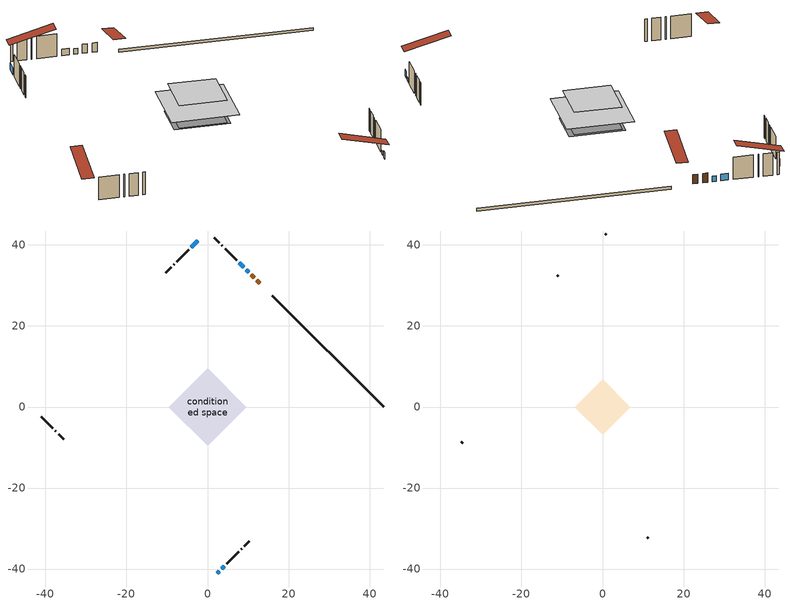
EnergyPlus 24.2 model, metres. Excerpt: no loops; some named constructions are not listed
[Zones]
conditioned space
 floor adiabatic (Floor2 construction): -6.79,0 0,6.79 6.79,0 0,-6.79 z0.61
 floor adiabatic (AdiabaticFloorConstruction): -9.6,0 0,9.6 9.6,0 0,-9.6 z3.05
 floor foundation (Slab1 construction): -6.88,1.11 -1.11,6.88 6.88,-1.11 1.11,-6.88 z0
 wall outside (AdiabaticWallConstruction 1): 12.89,30.55 12.17,31.26 / 11.51,31.92 10.79,32.64 z0.61:2.64
 wall outside (AdiabaticWallConstruction): 10.14,33.29 9.6,33.83 z0.61:1.83; 8.94,34.49 7.86,35.57 z0.61:2.03; -2.38,41.05 -4,39.43 z0.61:2.13; 2.38,-41.05 2.92,-40.51 z0.61:2.14; 3.57,-39.86 4.12,-39.32 z0.61:1.37
 wall outside (Wall1 construction): 4.77,-38.66 7.65,-35.78 / -41.05,-2.38 -38.17,-5.26 / -4.65,38.78 -7.53,35.9 / 7.21,36.22 4.33,39.1 z0.61:5.49
 wall outside (Wall2 construction): 8.31,-35.12 8.42,-35.01 / -37.52,-5.92 -37.4,-6.03 / -8.19,35.24 -8.3,35.13 / 3.67,39.76 3.56,39.87 z0.61:5.49
 wall outside (Wall3 construction): 9.08,-34.35 10.36,-33.07 / -36.75,-6.69 -35.46,-7.97 / -8.96,34.47 -10.24,33.19 / 2.9,40.53 1.62,41.82 z0.61:5.49
 wall foundation (FoundationWall1 construction): 43.43,0 15.92,27.51 z0:0.61
 window (WindowConstruction): 10.14,33.29 9.6,33.83 z0.61:1.83
 window (WindowConstruction 1): 8.94,34.49 7.86,35.57 z0.61:2.03
 window (WindowConstruction 2): -2.38,41.05 -4,39.43 z0.61:2.13
 window (WindowConstruction 3): 2.38,-41.05 2.92,-40.51 z0.61:2.13
 window (WindowConstruction 4): 3.58,-39.86 4.11,-39.32 z0.61:1.37
 door (Door): 12.89,30.55 12.17,31.26 z0.61:2.64
 door (Door 1): 11.51,31.92 10.79,32.64 z0.61:2.64
 ceiling adiabatic (AdiabaticFloorConstruction): 0,-9.6 9.6,0 0,9.6 -9.6,0 z3.05
attic - vented
 floor to conditioned space (Floor1 construction Reversed): -6.79,0 0,6.79 6.79,0 0,-6.79 z5.49
 wall outside (Wall4 construction): 11.02,-32.41 11.32,-32.11 / -34.8,-8.63 -34.5,-8.93 / -10.9,32.53 -11.2,32.23 / 0.96,42.47 0.66,42.77 z0.61:5.49
 roof outside (Roof1 construction): 1.72,-41.71,5.49 -4.96,-35.02,7.85 -6.69,-36.75,7.85 0,-43.43,5.49; -41.71,-1.72,5.49 -35.02,4.96,7.85 -36.75,6.69,7.85 -43.43,0,5.49; -1.72,41.71,5.49 4.96,35.02,7.85 6.69,36.75,7.85 0,43.43,5.49; 13.54,29.89,5.49 6.86,23.2,7.85 8.58,21.48,7.85 15.26,28.17,5.49
[Material] Roughness=Rough; Thermal Absorptance=0.9
Name | Thickness {m} | Conductivity {W/m-K} | Density {kg/m3} | Specific Heat {J/kg-K} | Solar Absorptance | Visible Absorptance
ceiling loosefill ins | 0.254 | 0.0480833 | 16.02 | 1046.75 | 0.7 | 0.7
ceiling stud and cavity | 0.1397 | 0.0971079 | 65.682 | 1177.47 | 0.7 | 0.7
gypsum board | 0.0127 | 0.160291 | 801 | 837.4 | 0.6 | 0.6
[Construction]
Floor1 construction: ceiling loosefill ins, ceiling stud and cavity, gypsum board
[Schedule:Day:Interval]
interior lighting schedule day 7: No, 01:00, 0.08, 04:00, 0.0666667, 05:00, 0.0733333, 06:00, 0.12, 07:00, 0.2, 08:00, 0.253333, 10:00, 0.273333, 11:00, 0.26, 12:00, 0.246667, 13:00, 0.24, 14:00, 0.233333, 15:00, 0.246667, 16:00, 0.273333, 17:00, 0.333333, 18:00, 0.433333, 19:00, 0.573333, 20:00, 0.706667, 21:00, 0.733333, 22:00, 0.526667, 23:00, 0.266667, 24:00, 0.12
interior lighting schedule day 8: No, 01:00, 0.0890909, 04:00, 0.0742424, 05:00, 0.0816667, 06:00, 0.133636, 07:00, 0.222727, 08:00, 0.282121, 10:00, 0.304394, 11:00, 0.289545, 12:00, 0.274697, 13:00, 0.267273, 14:00, 0.259848, 15:00, 0.274697, 16:00, 0.304394, 17:00, 0.371212, 18:00, 0.482576, 19:00, 0.638485, 20:00, 0.78697, 21:00, 0.816667, 22:00, 0.586515, 23:00, 0.29697, 24:00, 0.133636
interior lighting schedule day 9: No, 01:00, 0.0972727, 04:00, 0.0810606, 05:00, 0.0891667, 06:00, 0.145909, 07:00, 0.243182, 08:00, 0.30803, 10:00, 0.332348, 11:00, 0.316136, 12:00, 0.299924, 13:00, 0.291818, 14:00, 0.283712, 15:00, 0.299924, 16:00, 0.332348, 17:00, 0.405303, 18:00, 0.526894, 19:00, 0.697121, 20:00, 0.859242, 21:00, 0.891667, 22:00, 0.640379, 23:00, 0.324242, 24:00, 0.145909
interior lighting schedule day 10: No, 01:00, 0.105455, 04:00, 0.0878788, 05:00, 0.0966667, 06:00, 0.158182, 07:00, 0.263636, 08:00, 0.333939, 10:00, 0.360303, 11:00, 0.342727, 12:00, 0.325152, 13:00, 0.316364, 14:00, 0.307576, 15:00, 0.325152, 16:00, 0.360303, 17:00, 0.439394, 18:00, 0.571212, 19:00, 0.755758, 20:00, 0.931515, 21:00, 0.966667, 22:00, 0.694242, 23:00, 0.351515, 24:00, 0.158182
interior lighting schedule day 11: No, 01:00, 0.109091, 04:00, 0.0909091, 05:00, 0.1, 06:00, 0.163636, 07:00, 0.272727, 08:00, 0.345455, 10:00, 0.372727, 11:00, 0.354545, 12:00, 0.336364, 13:00, 0.327273, 14:00, 0.318182, 15:00, 0.336364, 16:00, 0.372727, 17:00, 0.454545, 18:00, 0.590909, 19:00, 0.781818, 20:00, 0.963636, 21:00, 1, 22:00, 0.718182, 23:00, 0.363636, 24:00, 0.163636
occupants schedule day: No, 05:00, 0.426829, 06:00, 0.719512, 07:00, 1, 08:00, 0.670732, 09:00, 0.329268, 14:00, 0.170732, 15:00, 0.231707, 16:00, 0.329268, 17:00, 0.5, 18:00, 0.670732, 19:00, 0.829268, 21:00, 1, 22:00, 0.853659, 23:00, 0.646341, 24:00, 0.426829
occupants schedule default day; clothes dryer schedule default day; cooking range schedule default day; mech vent bath fan 0 schedule default day; mech vent range fan 0 schedule default day; misc plug loads schedule default day; general water use schedule default day; clothes dryer exhaust 0 schedule default day; cooling season schedule day; cooling season schedule day 2; cooling season schedule default day; exterior lighting schedule default day; natural vent schedule default day: No, 24:00, 0
clothes dryer schedule day; clothes dryer exhaust 0 schedule day: No, 01:00, 0.123457, 02:00, 0.0740741, 03:00, 0.0493827, 04:00, 0.0246914, 05:00, 0.0493827, 06:00, 0.0740741, 07:00, 0.197531, 08:00, 0.395062, 09:00, 0.592593, 10:00, 0.839506, 11:00, 0.962963, 12:00, 1, 13:00, 0.91358, 14:00, 0.82716, 15:00, 0.716049, 16:00, 0.753086, 17:00, 0.679012, 18:00, 0.666667, 20:00, 0.62963, 21:00, 0.641975, 22:00, 0.666667, 23:00, 0.54321, 24:00, 0.296296
cooking range schedule day: No, 05:00, 0.0597015, 06:00, 0.11194, 07:00, 0.171642, 08:00, 0.291045, 11:00, 0.343284, 12:00, 0.402985, 13:00, 0.462687, 14:00, 0.343284, 15:00, 0.291045, 16:00, 0.402985, 17:00, 0.567164, 18:00, 1, 19:00, 0.850746, 20:00, 0.432836, 21:00, 0.291045, 22:00, 0.231343, 23:00, 0.171642, 24:00, 0.11194
mech vent bath fan 0 schedule day: No, 07:00, 0, 08:00, 1, 09:00, 0.2, 24:00, 0
mech vent range fan 0 schedule day: No, 18:00, 0, 19:00, 1, 20:00, 0.2, 24:00, 0
misc plug loads schedule day: No, 06:00, 0.705882, 07:00, 0.745098, 08:00, 0.803922, 15:00, 0.823529, 16:00, 0.862745, 17:00, 0.921569, 18:00, 0.980392, 19:00, 1, 20:00, 0.980392, 21:00, 0.941176, 22:00, 0.862745, 23:00, 0.784314, 24:00, 0.72549
general water use schedule day: No, 01:00, 0.315068, 03:00, 0.287671, 04:00, 0.342466, 05:00, 0.369863, 06:00, 0.520548, 07:00, 0.60274, 08:00, 0.534247, 10:00, 0.506849, 11:00, 0.465753, 14:00, 0.479452, 15:00, 0.534247, 16:00, 0.589041, 17:00, 0.69863, 18:00, 0.876712, 19:00, 0.890411, 20:00, 0.986301, 21:00, 1, 22:00, 0.863014, 23:00, 0.616438, 24:00, 0.465753
cooling season schedule day 1: No, 24:00, 1
exterior lighting schedule day: No, 01:00, 0.566667, 03:00, 0.524167, 05:00, 0.495833, 06:00, 0.5525, 07:00, 0.623333, 08:00, 0.580833, 09:00, 0.439167, 10:00, 0.354167, 12:00, 0.34, 13:00, 0.354167, 14:00, 0.396667, 15:00, 0.425, 16:00, 0.495833, 17:00, 0.623333, 18:00, 0.793333, 19:00, 0.906667, 20:00, 0.963333, 21:00, 0.991667, 22:00, 0.920833, 23:00, 0.793333, 24:00, 0.665833
exterior lighting schedule day 1: No, 01:00, 0.528571, 03:00, 0.488929, 05:00, 0.4625, 06:00, 0.515357, 07:00, 0.581429, 08:00, 0.541786, 09:00, 0.409643, 10:00, 0.330357, 12:00, 0.317143, 13:00, 0.330357, 14:00, 0.37, 15:00, 0.396429, 16:00, 0.4625, 17:00, 0.581429, 18:00, 0.74, 19:00, 0.845714, 20:00, 0.898571, 21:00, 0.925, 22:00, 0.858929, 23:00, 0.74, 24:00, 0.621071
exterior lighting schedule day 10: No, 01:00, 0.552381, 03:00, 0.510952, 05:00, 0.483333, 06:00, 0.538571, 07:00, 0.607619, 08:00, 0.56619, 09:00, 0.428095, 10:00, 0.345238, 12:00, 0.331429, 13:00, 0.345238, 14:00, 0.386667, 15:00, 0.414286, 16:00, 0.483333, 17:00, 0.607619, 18:00, 0.773333, 19:00, 0.88381, 20:00, 0.939048, 21:00, 0.966667, 22:00, 0.897619, 23:00, 0.773333, 24:00, 0.649048
exterior lighting schedule day 11: No, 01:00, 0.571429, 03:00, 0.528571, 05:00, 0.5, 06:00, 0.557143, 07:00, 0.628571, 08:00, 0.585714, 09:00, 0.442857, 10:00, 0.357143, 12:00, 0.342857, 13:00, 0.357143, 14:00, 0.4, 15:00, 0.428571, 16:00, 0.5, 17:00, 0.628571, 18:00, 0.8, 19:00, 0.914286, 20:00, 0.971429, 21:00, 1, 22:00, 0.928571, 23:00, 0.8, 24:00, 0.671429
exterior lighting schedule day 2: No, 01:00, 0.485714, 03:00, 0.449286, 05:00, 0.425, 06:00, 0.473571, 07:00, 0.534286, 08:00, 0.497857, 09:00, 0.376429, 10:00, 0.303571, 12:00, 0.291429, 13:00, 0.303571, 14:00, 0.34, 15:00, 0.364286, 16:00, 0.425, 17:00, 0.534286, 18:00, 0.68, 19:00, 0.777143, 20:00, 0.825714, 21:00, 0.85, 22:00, 0.789286, 23:00, 0.68, 24:00, 0.570714
exterior lighting schedule day 3: No, 01:00, 0.442857, 03:00, 0.409643, 05:00, 0.3875, 06:00, 0.431786, 07:00, 0.487143, 08:00, 0.453929, 09:00, 0.343214, 10:00, 0.276786, 12:00, 0.265714, 13:00, 0.276786, 14:00, 0.31, 15:00, 0.332143, 16:00, 0.3875, 17:00, 0.487143, 18:00, 0.62, 19:00, 0.708571, 20:00, 0.752857, 21:00, 0.775, 22:00, 0.719643, 23:00, 0.62, 24:00, 0.520357
exterior lighting schedule day 4: No, 01:00, 0.4, 03:00, 0.37, 05:00, 0.35, 06:00, 0.39, 07:00, 0.44, 08:00, 0.41, 09:00, 0.31, 10:00, 0.25, 12:00, 0.24, 13:00, 0.25, 14:00, 0.28, 15:00, 0.3, 16:00, 0.35, 17:00, 0.44, 18:00, 0.56, 19:00, 0.64, 20:00, 0.68, 21:00, 0.7, 22:00, 0.65, 23:00, 0.56, 24:00, 0.47
exterior lighting schedule day 5: No, 01:00, 0.380952, 03:00, 0.352381, 05:00, 0.333333, 06:00, 0.371429, 07:00, 0.419048, 08:00, 0.390476, 09:00, 0.295238, 10:00, 0.238095, 12:00, 0.228571, 13:00, 0.238095, 14:00, 0.266667, 15:00, 0.285714, 16:00, 0.333333, 17:00, 0.419048, 18:00, 0.533333, 19:00, 0.609524, 20:00, 0.647619, 21:00, 0.666667, 22:00, 0.619048, 23:00, 0.533333, 24:00, 0.447619
exterior lighting schedule day 6: No, 01:00, 0.390476, 03:00, 0.36119, 05:00, 0.341667, 06:00, 0.380714, 07:00, 0.429524, 08:00, 0.400238, 09:00, 0.302619, 10:00, 0.244048, 12:00, 0.234286, 13:00, 0.244048, 14:00, 0.273333, 15:00, 0.292857, 16:00, 0.341667, 17:00, 0.429524, 18:00, 0.546667, 19:00, 0.624762, 20:00, 0.66381, 21:00, 0.683333, 22:00, 0.634524, 23:00, 0.546667, 24:00, 0.45881
exterior lighting schedule day 7: No, 01:00, 0.419048, 03:00, 0.387619, 05:00, 0.366667, 06:00, 0.408571, 07:00, 0.460952, 08:00, 0.429524, 09:00, 0.324762, 10:00, 0.261905, 12:00, 0.251429, 13:00, 0.261905, 14:00, 0.293333, 15:00, 0.314286, 16:00, 0.366667, 17:00, 0.460952, 18:00, 0.586667, 19:00, 0.670476, 20:00, 0.712381, 21:00, 0.733333, 22:00, 0.680952, 23:00, 0.586667, 24:00, 0.492381
exterior lighting schedule day 8: No, 01:00, 0.466667, 03:00, 0.431667, 05:00, 0.408333, 06:00, 0.455, 07:00, 0.513333, 08:00, 0.478333, 09:00, 0.361667, 10:00, 0.291667, 12:00, 0.28, 13:00, 0.291667, 14:00, 0.326667, 15:00, 0.35, 16:00, 0.408333, 17:00, 0.513333, 18:00, 0.653333, 19:00, 0.746667, 20:00, 0.793333, 21:00, 0.816667, 22:00, 0.758333, 23:00, 0.653333, 24:00, 0.548333
exterior lighting schedule day 9: No, 01:00, 0.509524, 03:00, 0.47131, 05:00, 0.445833, 06:00, 0.496786, 07:00, 0.560476, 08:00, 0.522262, 09:00, 0.394881, 10:00, 0.318452, 12:00, 0.305714, 13:00, 0.318452, 14:00, 0.356667, 15:00, 0.382143, 16:00, 0.445833, 17:00, 0.560476, 18:00, 0.713333, 19:00, 0.815238, 20:00, 0.86619, 21:00, 0.891667, 22:00, 0.827976, 23:00, 0.713333, 24:00, 0.59869
[Schedule:Week:Daily]
cooling season schedule Week Rule - Jun3-Aug25: cooling season schedule day 1, cooling season schedule day 1, cooling season schedule day 1, cooling season schedule day 1, cooling season schedule day 1, cooling season schedule day 1, cooling season schedule day 1, cooling season schedule default day, cooling season schedule default day, cooling season schedule default day, cooling season schedule default day, cooling season schedule default day
cooling season schedule Week Rule - Aug26-Sep1: cooling season schedule day 1, cooling season schedule day 1, cooling season schedule day 1, cooling season schedule day 1, cooling season schedule day 1, cooling season schedule day 1, cooling season schedule day 2, cooling season schedule default day, cooling season schedule default day, cooling season schedule default day, cooling season schedule default day, cooling season schedule default day
cooling season schedule Week Rule - Sep2-Dec31: cooling season schedule day 2, cooling season schedule day 2, cooling season schedule day 2, cooling season schedule day 2, cooling season schedule day 2, cooling season schedule day 2, cooling season schedule day 2, cooling season schedule default day, cooling season schedule default day, cooling season schedule default day, cooling season schedule default day, cooling season schedule default day
natural vent schedule Week Rule - Jan1-Dec31: natural vent schedule default day, natural vent schedule default day, natural vent schedule default day, natural vent schedule default day, natural vent schedule default day, natural vent schedule default day, natural vent schedule default day, natural vent schedule default day, natural vent schedule default day, natural vent schedule default day, natural vent schedule default day, natural vent schedule default day
